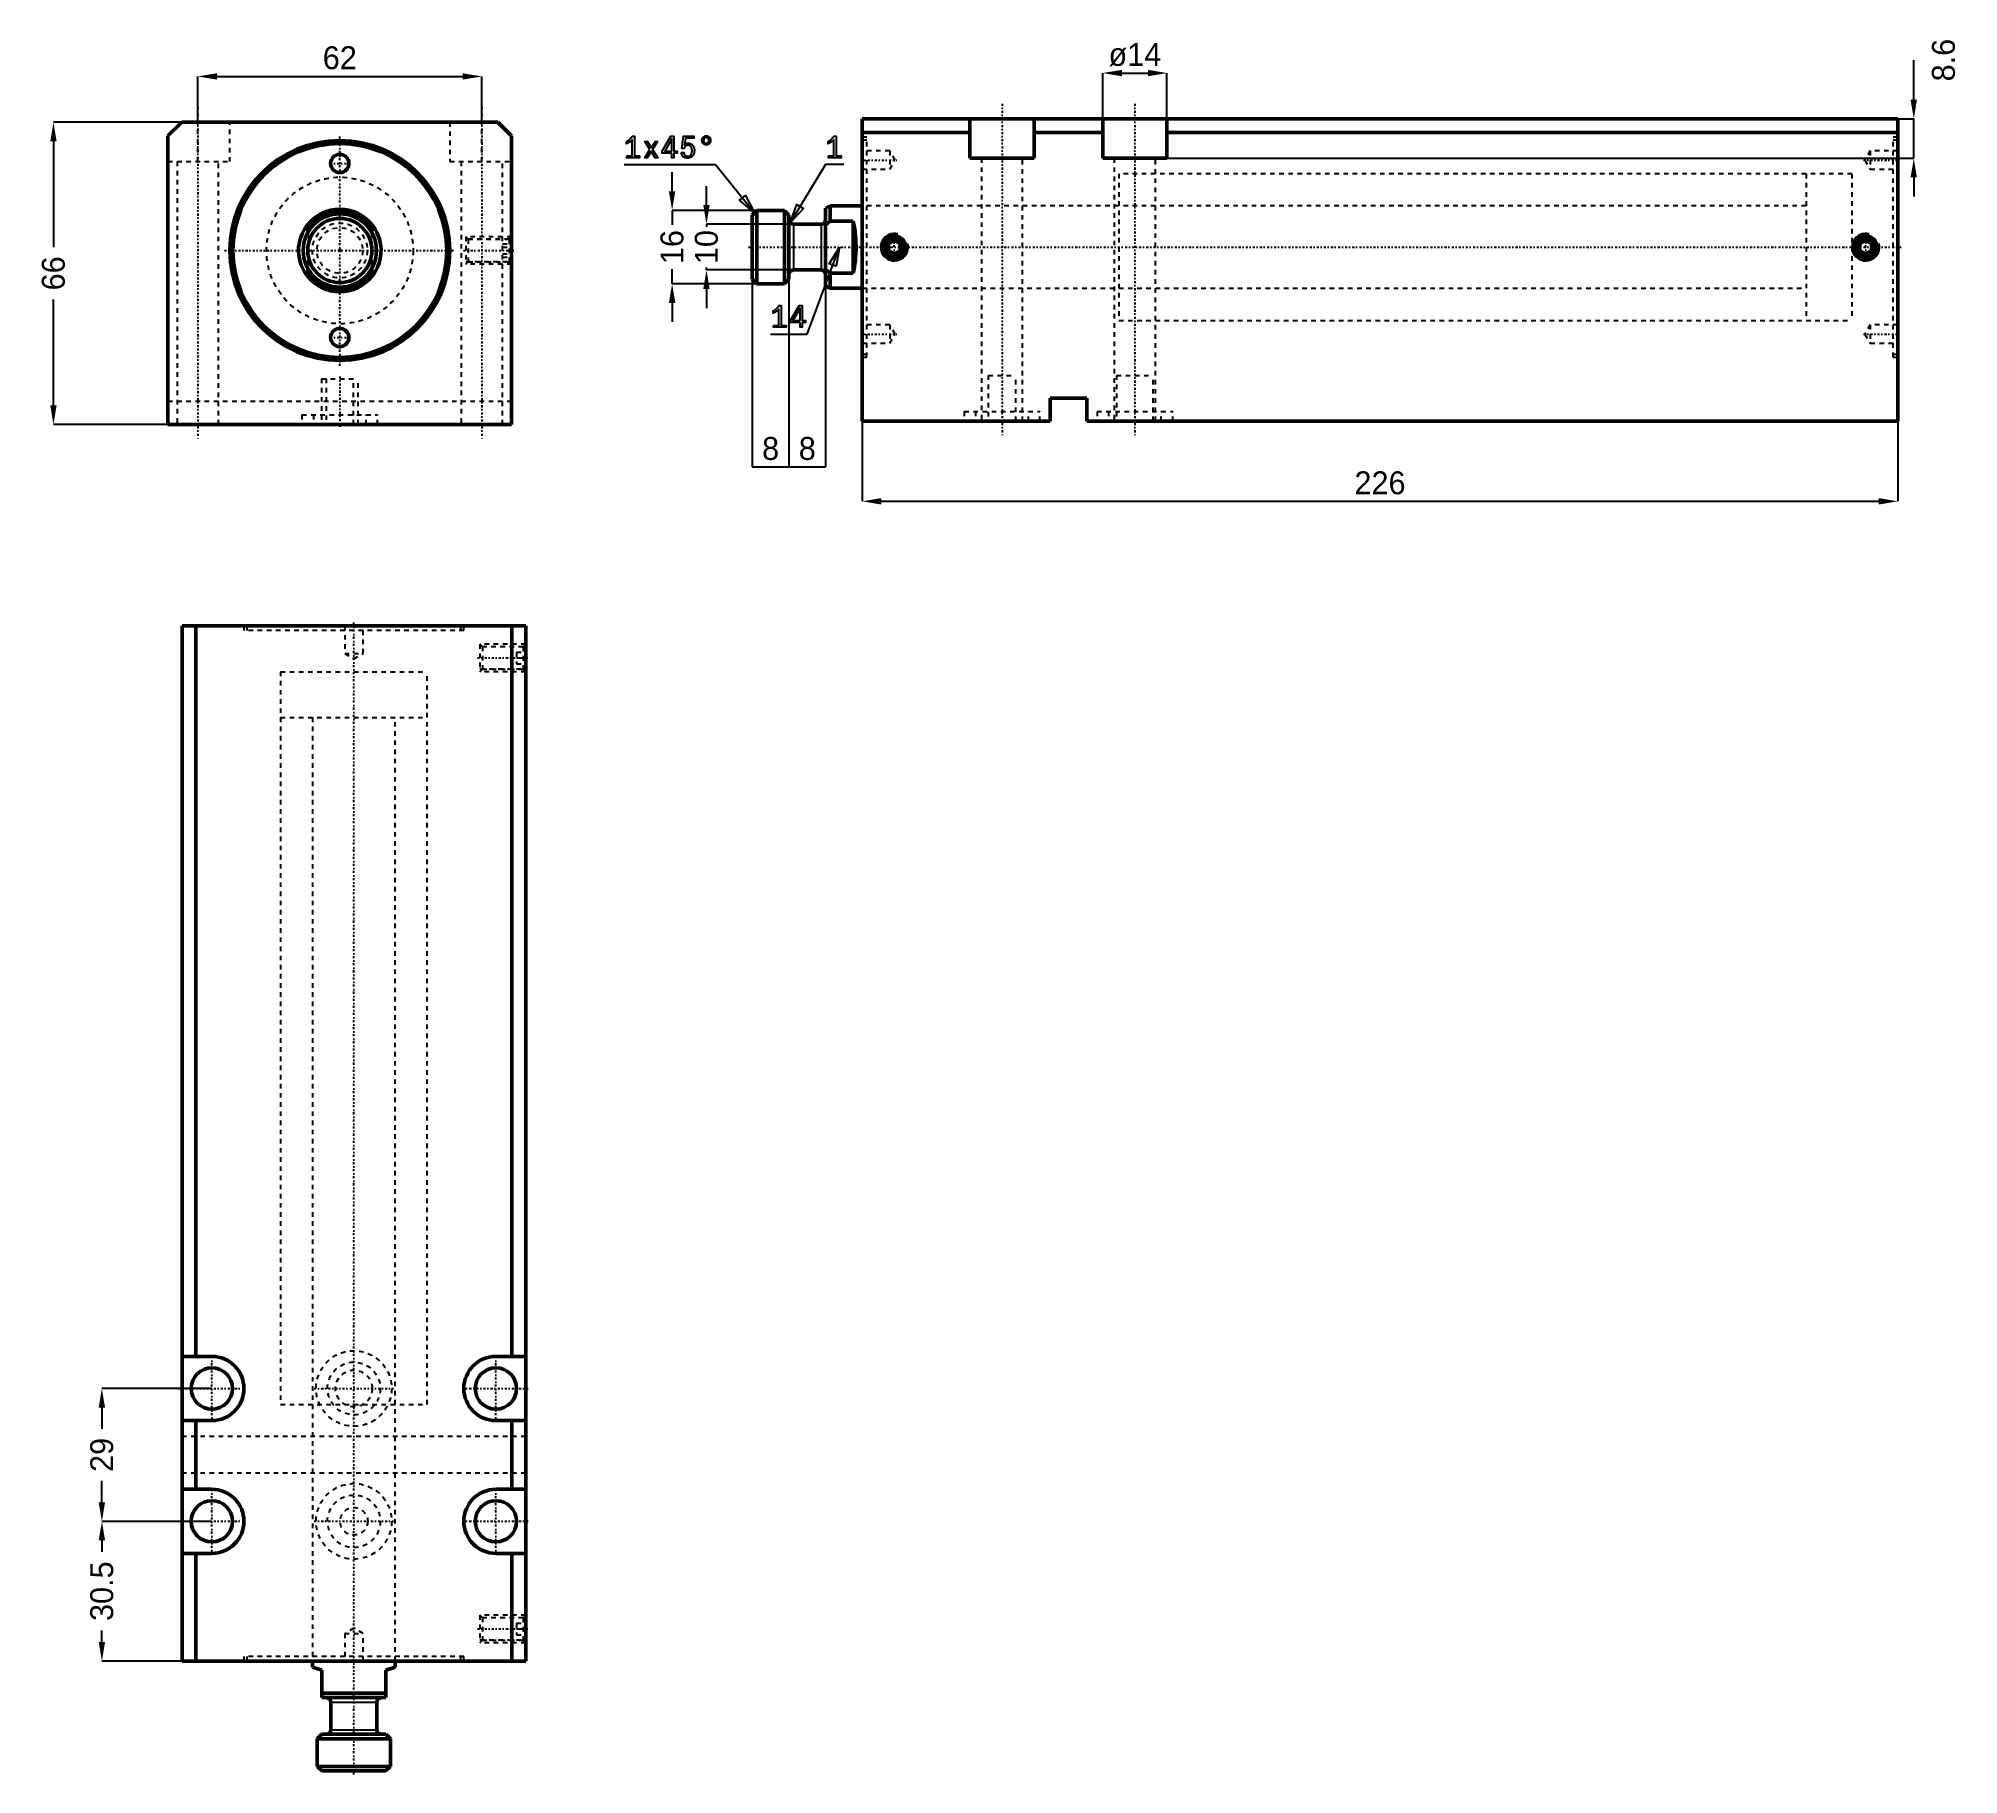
# Model space of a CAD drawing. Header units: millimetres. Extents: x -66 to 353, y -333 to 46.
import ezdxf

# ---------------------------------------------------------------- set-up
doc = ezdxf.new("R2010")
doc.units = ezdxf.units.MM
doc.linetypes.add('Center', pattern=[1.5, 0.45, -0.5, 0.05, -0.5])
doc.linetypes.add('Dashed', pattern=[2, 1, -1])
for name, color, linetype, lineweight in [('2d ConnectionPoints', 7, 'Continuous', 50), ('AM_0', 7, 'Continuous', 50), ('AM_4', 3, 'Continuous', 25), ('AM_5', 3, 'Continuous', 25), ('AM_7', 7, 'Center', 25), ('AM_9', 6, 'Dashed', 25)]:
    doc.layers.add(name, color=color, linetype=linetype, lineweight=lineweight)
doc.dimstyles.new('ISO-25', dxfattribs={"dimtxt": 2.5, "dimasz": 2.5, "dimexe": 1.25, "dimexo": 0.625, "dimtad": 1, "dimtxsty": 'Standard', "dimcen": 2.5, "dimadec": 0, "dimazin": 0, "dimtfac": 1, "dimtmove": 0, "dimatfit": 3, "dimfxl": 0, "dimarcsym": 0})

# ---------------------------------------------------------------- blocks, each defined once
blk = doc.blocks.new('1_JECX_MF_TLA_32_150_0_rod__0_in_JECX_MF_160_TLA_32_150_0__0')
at = {"layer": 'AM_0'}
for p, q in [((-7, 3.87), (-7, 5.66)), ((7, 5.66), (7, 3.87)), ((-7, -5.66), (-7, -3.87)), ((7, -3.87), (7, -5.66))]:
    blk.add_line(p, q, dxfattribs=at)
for points in [[(-7, 5.66), (-7.47, 5.03), (-7.88, 4.36), (-8.23, 3.65), (-8.51, 2.92), (-8.73, 2.17), (-8.89, 1.4), (-8.98, 0.62), (-9, -0.17), (-8.95, -0.95), (-8.83, -1.73), (-8.65, -2.49), (-8.4, -3.23), (-8.09, -3.95), (-7.71, -4.64), (-7.28, -5.3), (-7, -5.66)], [(7, -5.66), (7.47, -5.03), (7.88, -4.36), (8.23, -3.65), (8.51, -2.92), (8.73, -2.17), (8.89, -1.4), (8.98, -0.62), (9, 0.17), (8.95, 0.95), (8.83, 1.73), (8.65, 2.49), (8.4, 3.23), (8.09, 3.95), (7.71, 4.64), (7.28, 5.3), (7, 5.66)]]:
    blk.add_lwpolyline(points, dxfattribs=at)
for radius in [8, 7]:
    blk.add_circle((0, 0), radius, dxfattribs=at)
for radius, start, end in [(9, 38.9424, 141.0576), (8.5, 34.5603, 145.4397), (8.5, 214.5603, 325.4397), (9, 218.9424, 321.0576)]:
    blk.add_arc((0, 0), radius, start, end, dxfattribs=at)
at = {"layer": 'AM_9'}
for p, q in [((-7, 3.87), (-7, -3.87)), ((7, 3.87), (7, -3.87))]:
    blk.add_line(p, q, dxfattribs=at)
for radius in [6, 5]:
    blk.add_circle((0, 0), radius, dxfattribs=at)
blk = doc.blocks.new('2_JECX_MF_EXLA_32_150_0_body__0_in_JECX_MF_160_TLA_32_150_0__0')
at = {"layer": 'AM_0'}
for p, q in [((-34.5, 28), (-37.5, 25)), ((34.5, 28), (-34.5, 28)), ((37.5, 25), (34.5, 28)), ((-37.5, 25), (-37.5, -38)), ((37.5, -38), (37.5, 25)), ((-37.5, -38), (37.5, -38))]:
    blk.add_line(p, q, dxfattribs=at)
for centre, radius in [((0, 0), 24), ((0, 0), 23.34), ((0, 19), 2), ((0, -19), 2)]:
    blk.add_circle(centre, radius, dxfattribs=at)
at = {"layer": 'AM_5', "linetype": 'Dashed'}
for p, q in [((37.5, 3), (27.5, 3)), ((37.5, -3), (27.5, -3))]:
    blk.add_line(p, q, dxfattribs=at)
at = {"layer": 'AM_7'}
for p, q in [((-31, 31.3), (-31, -41.3)), ((31, 31.3), (31, -41.3)), ((0, -25.2), (0, 25.2)), ((-2.1, 19), (2.1, 19)), ((-25.2, 0), (25.2, 0)), ((27, 0), (38, 0)), ((-2.1, -19), (2.1, -19)), ((0, -27.5), (0, -38.5))]:
    blk.add_line(p, q, dxfattribs=at)
at = {"layer": 'AM_9'}
for p, q in [((-31, 19.4), (-31, 28)), ((-24, 19.4), (-24, 28)), ((24, 28), (24, 19.4)), ((31, 19.4), (31, 28)), ((-37.5, 19.4), (-24, 19.4)), ((-35.5, 19.4), (-35.5, -38)), ((-26.5, -38), (-26.5, 19.4)), ((24, 19.4), (37.5, 19.4)), ((26.5, 19.4), (26.5, -38)), ((35.5, -38), (35.5, 19.4)), ((28.04, 2.46), (27.5, 3)), ((27.5, 3), (27.5, -3)), ((37, 2.4), (27.5, 2.4)), ((36.96, 2.46), (28.04, 2.46)), ((28.04, 2.46), (28.04, -2.46)), ((35.5, 1.44), (37.5, 1.44)), ((35.5, 0.72), (37.5, 0.72)), ((37.5, 3), (36.96, 2.46)), ((36.96, 2.46), (36.96, -2.46)), ((37.5, 1.9), (37, 2.4)), ((37, 2.4), (37, -2.4)), ((27.5, -2.4), (37, -2.4)), ((27.5, -3), (28.04, -2.46)), ((28.04, -2.46), (36.96, -2.46)), ((35.5, -0.72), (37.5, -0.72)), ((35.5, -1.44), (37.5, -1.44)), ((36.96, -2.46), (37.5, -3)), ((37, -2.4), (37.5, -1.9)), ((-4, -28), (4, -28)), ((-4, -28), (-4, -38)), ((-3, -28), (-3, -38)), ((3, -38), (3, -28)), ((4, -38), (4, -28)), ((37.5, -33), (-37.5, -33)), ((-8.25, -35.9), (8.25, -35.9)), ((-8.25, -35.9), (-8.25, -38)), ((-5.75, -35.9), (-5.75, -38)), ((5.75, -38), (5.75, -35.9)), ((8.25, -38), (8.25, -35.9))]:
    blk.add_line(p, q, dxfattribs=at)
blk.add_circle((0, 0), 16, dxfattribs=at)
blk = doc.blocks.new('*D3')
at = {"layer": 'AM_5', "color": 0, "lineweight": -2}
for p, q in [((-31, 28), (-31, 38)), ((-26.83, 38), (26.83, 38)), ((31, 28), (31, 38))]:
    blk.add_line(p, q, dxfattribs=at)
at = {"layer": 'AM_5', "color": 0}
for points in [[(-26.83, 38.69), (-26.83, 37.31), (-31, 38)], [(26.83, 37.31), (26.83, 38.69), (31, 38)]]:
    blk.add_solid(points, dxfattribs=at)
at = {"layer": 'Defpoints', "color": 0}
for p in [(31, 38), (-31, 28), (31, 28)]:
    blk.add_point(p, dxfattribs=at)
at = {"layer": 'AM_5', "color": 0, "insert": (0, 42.05), "char_height": 5, "attachment_point": 5}
blk.add_mtext('62', dxfattribs=at)
blk = doc.blocks.new('*D4')
at = {"layer": 'AM_5', "color": 0, "lineweight": -2}
for p, q in [((-34.5, 28), (-62.5, 28)), ((-62.5, 23.83), (-62.5, 0.72)), ((-62.5, -33.83), (-62.5, -10.72)), ((-37.5, -38), (-62.5, -38))]:
    blk.add_line(p, q, dxfattribs=at)
at = {"layer": 'AM_5', "color": 0}
for points in [[(-61.81, 23.83), (-63.19, 23.83), (-62.5, 28)], [(-63.19, -33.83), (-61.81, -33.83), (-62.5, -38)]]:
    blk.add_solid(points, dxfattribs=at)
at = {"layer": 'Defpoints', "color": 0}
for p in [(-34.5, 28), (-62.5, -38), (-37.5, -38)]:
    blk.add_point(p, dxfattribs=at)
at = {"layer": 'AM_5', "color": 0, "insert": (-62.5, -5), "char_height": 5, "attachment_point": 5, "rotation": 90}
blk.add_mtext('66', dxfattribs=at)
blk = doc.blocks.new('1_JECX_MF_TLA_32_150_0_rod__0_in_JECX_MF_160_TLA_32_150_0__4')
at = {"layer": 'AM_0'}
for p, q in [((-9, 0), (-9, -1.35)), ((9, -1.35), (9, 0)), ((-7, -2), (-9, -1.35)), ((-7, -8), (-7, -2)), ((9, -1.35), (7, -2)), ((7, -2), (7, -8)), ((-7, -7), (7, -7)), ((-7, -8), (7, -8)), ((-5, -9), (-5, -15)), ((5, -15), (5, -9)), ((-7, -16), (-8, -17)), ((-7, -16), (7, -16)), ((8, -17), (7, -16)), ((-8, -17), (8, -17)), ((-8, -17), (-8, -23)), ((8, -23), (8, -17)), ((-8, -23), (8, -23)), ((-8, -23), (-7, -24)), ((-7, -24), (7, -24)), ((7, -24), (8, -23))]:
    blk.add_line(p, q, dxfattribs=at)
for centre, start, end in [((-6, -9), 360, 90), ((6, -9), 90, 180), ((-6, -15), 270, 0), ((6, -15), 180, 270)]:
    blk.add_arc(centre, 1, start, end, dxfattribs=at)
at = {"layer": 'AM_4'}
for p, q in [((-5, -9), (5, -9)), ((-5, -15), (5, -15))]:
    blk.add_line(p, q, dxfattribs=at)
at = {"layer": 'AM_7'}
blk.add_line((0, -24.8), (0, 227.2), dxfattribs=at)
at = {"layer": 'AM_9'}
for p, q in [((-16, 216), (16, 216)), ((-16, 216), (-16, 206)), ((16, 206), (16, 216)), ((-16, 206), (16, 206)), ((-9, 206), (-9, 0)), ((9, 0), (9, 206))]:
    blk.add_line(p, q, dxfattribs=at)
blk = doc.blocks.new('2_JECX_MF_EXLA_32_150_0_body__0_in_JECX_MF_160_TLA_32_150_0__4')
at = {"layer": 'AM_0'}
for p, q in [((37.5, 226), (-37.5, 226)), ((-37.5, 226), (-37.5, 0)), ((-34.5, 226), (-34.5, 66.5)), ((34.5, 226), (34.5, 66.5)), ((37.5, 226), (37.5, 0)), ((-31, 66.5), (-37.5, 66.5)), ((37.5, 66.5), (31, 66.5)), ((-37.5, 52.5), (-31, 52.5)), ((-34.5, 52.5), (-34.5, 37.5)), ((31, 52.5), (37.5, 52.5)), ((34.5, 52.5), (34.5, 37.5)), ((-31, 37.5), (-37.5, 37.5)), ((37.5, 37.5), (31, 37.5)), ((-37.5, 23.5), (-31, 23.5)), ((-34.5, 23.5), (-34.5, 0)), ((31, 23.5), (37.5, 23.5)), ((34.5, 23.5), (34.5, 0)), ((37.5, 0), (-37.5, 0))]:
    blk.add_line(p, q, dxfattribs=at)
for centre in [(-31, 59.5), (31, 59.5), (-31, 30.5), (31, 30.5)]:
    blk.add_circle(centre, 4.5, dxfattribs=at)
for centre, start, end in [((-31, 59.5), 270, 90), ((31, 59.5), 90, 270), ((-31, 30.5), 270, 90), ((31, 30.5), 90, 270)]:
    blk.add_arc(centre, 7, start, end, dxfattribs=at)
at = {"layer": 'AM_5', "linetype": 'Dashed'}
for p, q in [((37.5, 222), (27.5, 222)), ((37.5, 216), (27.5, 216)), ((37.5, 10), (27.5, 10)), ((37.5, 4), (27.5, 4))]:
    blk.add_line(p, q, dxfattribs=at)
at = {"layer": 'AM_7'}
for p, q in [((27, 219), (38, 219)), ((-31, 52.15), (-31, 66.85)), ((31, 52.15), (31, 66.85)), ((-38.35, 59.5), (-23.65, 59.5)), ((-8.6625, 59.5), (8.6625, 59.5)), ((23.65, 59.5), (38.35, 59.5)), ((-31, 23.15), (-31, 37.85)), ((31, 23.15), (31, 37.85)), ((-38.35, 30.5), (-23.65, 30.5)), ((-8.6625, 30.5), (8.6625, 30.5)), ((23.65, 30.5), (38.35, 30.5)), ((27, 7), (38, 7))]:
    blk.add_line(p, q, dxfattribs=at)
at = {"layer": 'AM_9'}
for p, q in [((-24, 226), (-24, 225)), ((24, 225), (-24, 225)), ((-23.34, 226), (-23.34, 225)), ((-2, 226), (-2, 220)), ((2, 220), (2, 226)), ((23.34, 225), (23.34, 226)), ((24, 225), (24, 226)), ((-2, 220), (0, 218.8453)), ((-2, 220), (2, 220)), ((0, 218.8453), (2, 220)), ((27.5, 222), (27.5, 216)), ((28.0415, 221.4585), (27.5, 222)), ((37, 221.4), (27.5, 221.4)), ((36.9585, 221.4585), (28.0415, 221.4585)), ((28.0415, 221.4585), (28.0415, 216.5415)), ((35.5, 220.25), (37.5, 220.25)), ((35.5, 220.25), (35.5, 217.75)), ((35.5, 219), (37.5, 219)), ((37.5, 222), (36.9585, 221.4585)), ((36.9585, 221.4585), (36.9585, 216.5415)), ((37.5, 220.9), (37, 221.4)), ((37, 221.4), (37, 216.6)), ((-16, 216), (16, 216)), ((-16, 216), (-16, 56)), ((16, 56), (16, 216)), ((27.5, 216.6), (37, 216.6)), ((27.5, 216), (28.0415, 216.5415)), ((28.0415, 216.5415), (36.9585, 216.5415)), ((35.5, 217.75), (37.5, 217.75)), ((36.9585, 216.5415), (37.5, 216)), ((37, 216.6), (37.5, 217.1)), ((-16, 56), (16, 56)), ((-9, 56), (-9, 0)), ((9, 0), (9, 56)), ((37.5, 49), (-37.5, 49)), ((37.5, 41), (-37.5, 41)), ((27.5, 10), (27.5, 4)), ((28.0415, 9.4585), (27.5, 10)), ((37, 9.4), (27.5, 9.4)), ((36.9585, 9.4585), (28.0415, 9.4585)), ((28.0415, 9.4585), (28.0415, 4.5415)), ((37.5, 10), (36.9585, 9.4585)), ((36.9585, 9.4585), (36.9585, 4.5415)), ((37.5, 8.9), (37, 9.4)), ((37, 9.4), (37, 4.6)), ((0, 7.1547), (-2, 6)), ((-2, 6), (-2, 0)), ((-2, 6), (2, 6)), ((2, 6), (0, 7.1547)), ((2, 0), (2, 6)), ((27.5, 4.6), (37, 4.6)), ((27.5, 4), (28.0415, 4.5415)), ((28.0415, 4.5415), (36.9585, 4.5415)), ((35.5, 8.25), (37.5, 8.25)), ((35.5, 8.25), (35.5, 5.75)), ((35.5, 7), (37.5, 7)), ((35.5, 5.75), (37.5, 5.75)), ((36.9585, 4.5415), (37.5, 4)), ((37, 4.6), (37.5, 5.1)), ((24, 1), (-24, 1)), ((-24, 1), (-24, 0)), ((-23.34, 1), (-23.34, 0)), ((23.34, 0), (23.34, 1)), ((24, 0), (24, 1))]:
    blk.add_line(p, q, dxfattribs=at)
for centre, radius in [((0, 59.5), 8.25), ((0, 59.5), 5.75), ((0, 59.5), 4), ((0, 30.5), 8.25), ((0, 30.5), 5.75), ((0, 30.5), 3)]:
    blk.add_circle(centre, radius, dxfattribs=at)
blk = doc.blocks.new('*D10')
at = {"layer": 'AM_5', "color": 0, "lineweight": -2}
for p, q in [((-27.93, -248.47), (-51.93, -248.47)), ((-51.93, -252.63), (-51.93, -257.3)), ((-51.93, -273.3), (-51.93, -268.63)), ((-27.93, -277.47), (-51.93, -277.47))]:
    blk.add_line(p, q, dxfattribs=at)
at = {"layer": 'AM_5', "color": 0}
for points in [[(-52.62, -252.63), (-51.23, -252.63), (-51.93, -248.47)], [(-52.62, -273.3), (-51.23, -273.3), (-51.93, -277.47)]]:
    blk.add_solid(points, dxfattribs=at)
at = {"layer": 'Defpoints', "color": 0}
for p in [(-51.93, -248.47), (-27.93, -248.47), (-27.93, -277.47)]:
    blk.add_point(p, dxfattribs=at)
at = {"layer": 'AM_5', "color": 0, "insert": (-51.93, -262.97), "char_height": 5, "attachment_point": 5, "rotation": 90}
blk.add_mtext('29', dxfattribs=at)
blk = doc.blocks.new('*D11')
at = {"layer": 'AM_5', "color": 0, "lineweight": -2}
for p, q in [((-27.93, -277.47), (-51.93, -277.47)), ((-51.93, -281.63), (-51.93, -284.13)), ((-51.93, -303.8), (-51.93, -301.3)), ((-34.43, -307.97), (-51.93, -307.97))]:
    blk.add_line(p, q, dxfattribs=at)
at = {"layer": 'AM_5', "color": 0}
for points in [[(-52.62, -281.63), (-51.23, -281.63), (-51.93, -277.47)], [(-52.62, -303.8), (-51.23, -303.8), (-51.93, -307.97)]]:
    blk.add_solid(points, dxfattribs=at)
at = {"layer": 'Defpoints', "color": 0}
for p in [(-27.93, -277.47), (-51.93, -307.97), (-34.43, -307.97)]:
    blk.add_point(p, dxfattribs=at)
at = {"layer": 'AM_5', "color": 0, "insert": (-51.93, -292.72), "char_height": 5, "attachment_point": 5, "rotation": 90}
blk.add_mtext('30.5', dxfattribs=at)
blk = doc.blocks.new('1_JECX_MF_TLA_32_150_0_rod__0_in_JECX_MF_160_TLA_32_150_0__2')
at = {"layer": 'AM_0'}
for p, q in [((-7, 9), (-8, 8.5)), ((-8, 8.5), (-8, -8.5)), ((0, 9), (-7, 9)), ((-7, 9), (-7, 5.66)), ((-23, 8), (-24, 7)), ((-24, 7), (-24, -7)), ((-23, 8), (-23, -8)), ((-17, 8), (-23, 8)), ((-16, 7), (-17, 8)), ((-17, 8), (-17, -8)), ((-16, 7), (-16, -7)), ((-9, 5), (-15, 5)), ((-7, 5.66), (-8, 4.82)), ((-2, 5.66), (-7, 5.66)), ((-2, 5.66), (-2, -5.66)), ((-24, -7), (-23, -8)), ((-23, -8), (-17, -8)), ((-17, -8), (-16, -7)), ((-15, -5), (-9, -5)), ((-7, -5.66), (-2, -5.66)), ((-7, -5.66), (-7, -9)), ((-8, -8.5), (-7, -9)), ((-7, -9), (0, -9))]:
    blk.add_line(p, q, dxfattribs=at)
for points in [[(-2, -5.66), (-1.85, -5.03), (-1.72, -4.36), (-1.6, -3.65), (-1.51, -2.92), (-1.44, -2.17), (-1.39, -1.4), (-1.36, -0.62), (-1.35, 0.17), (-1.37, 0.95), (-1.4, 1.73), (-1.46, 2.49), (-1.55, 3.23), (-1.65, 3.95), (-1.77, 4.64), (-1.91, 5.3), (-2, 5.66)], [(-8, -4.82), (-7.99, -4.83), (-7, -5.66)]]:
    blk.add_lwpolyline(points, dxfattribs=at)
for centre, start, end in [((-15, 6), 180, 270), ((-9, 6), 270, 0), ((-15, -6), 90, 180), ((-9, -6), 360, 90)]:
    blk.add_arc(centre, 1, start, end, dxfattribs=at)
at = {"layer": 'AM_4'}
for p, q in [((-15, 5), (-15, -5)), ((-9, 5), (-9, -5))]:
    blk.add_line(p, q, dxfattribs=at)
at = {"layer": 'AM_7'}
blk.add_line((-24.8, 0), (227.2, 0), dxfattribs=at)
at = {"layer": 'AM_9'}
for p, q in [((216, 16), (206, 16)), ((206, 16), (206, -16)), ((216, 16), (216, -16)), ((206, 9), (0, 9)), ((0, -9), (206, -9)), ((206, -16), (216, -16))]:
    blk.add_line(p, q, dxfattribs=at)
blk = doc.blocks.new('2_JECX_MF_EXLA_32_150_0_body__0_in_JECX_MF_160_TLA_32_150_0__2')
at = {"layer": 'AM_0'}
for p, q in [((226, 28), (0, 28)), ((0, -38), (0, 28)), ((23.5, 28), (23.5, 19.4)), ((37.5, 19.4), (37.5, 28)), ((52.5, 28), (52.5, 19.4)), ((66.5, 19.4), (66.5, 28)), ((226, -38), (226, 28)), ((23.5, 25), (0, 25)), ((52.5, 25), (37.5, 25)), ((226, 25), (66.5, 25)), ((23.5, 19.4), (37.5, 19.4)), ((52.5, 19.4), (66.5, 19.4)), ((7, 1.44), (5.75, 0.72)), ((5.75, 0.72), (5.75, -0.72)), ((8.25, 0.72), (7, 1.44)), ((8.25, -0.72), (8.25, 0.72)), ((219, 1.44), (217.75, 0.72)), ((217.75, 0.72), (217.75, -0.72)), ((220.25, 0.72), (219, 1.44)), ((220.25, -0.72), (220.25, 0.72)), ((5.75, -0.72), (7, -1.44)), ((7, -1.44), (8.25, -0.72)), ((217.75, -0.72), (219, -1.44)), ((219, -1.44), (220.25, -0.72)), ((41, -33), (41, -38)), ((49, -33), (41, -33)), ((49, -38), (49, -33)), ((41, -38), (0, -38)), ((226, -38), (49, -38))]:
    blk.add_line(p, q, dxfattribs=at)
for centre, radius in [((7, 0), 2.46), ((7, 0), 2.4), ((7, 0), 1.9), ((219, 0), 2.46), ((219, 0), 2.4), ((219, 0), 1.9)]:
    blk.add_circle(centre, radius, dxfattribs=at)
at = {"layer": 'AM_5'}
for centre in [(7, 0), (219, 0)]:
    blk.add_arc(centre, 3, 75, 15, dxfattribs=at)
at = {"layer": 'AM_7'}
for p, q in [((30.5, 31.3), (30.5, -41.3)), ((59.5, 31.3), (59.5, -41.3)), ((-0.36, 19), (7.51, 19)), ((218.49, 19), (226.36, 19)), ((7, -3.15), (7, 3.15)), ((219, -3.15), (219, 3.15)), ((-0.36, -19), (7.51, -19)), ((218.49, -19), (226.36, -19))]:
    blk.add_line(p, q, dxfattribs=at)
at = {"layer": 'AM_9'}
for p, q in [((1, 24), (0, 24)), ((1, 23.34), (0, 23.34)), ((6, 21), (0, 21)), ((1, -24), (1, 24)), ((7.15, 19), (6, 21)), ((6, 21), (6, 17)), ((220, 21), (218.85, 19)), ((226, 21), (220, 21)), ((220, 21), (220, 17)), ((225, -24), (225, 24)), ((226, 24), (225, 24)), ((226, 23.34), (225, 23.34)), ((0, 17), (6, 17)), ((6, 17), (7.15, 19)), ((26, 19.4), (26, -38)), ((35, -38), (35, 19.4)), ((55, 19.4), (55, -38)), ((64, -38), (64, 19.4)), ((218.85, 19), (220, 17)), ((220, 17), (226, 17)), ((216, 16), (56, 16)), ((56, 16), (56, -16)), ((216, 16), (216, -16)), ((56, 9), (0, 9)), ((0, -9), (56, -9)), ((56, -16), (216, -16)), ((6, -17), (0, -17)), ((7.15, -19), (6, -17)), ((6, -17), (6, -21)), ((6, -21), (7.15, -19)), ((220, -17), (218.85, -19)), ((218.85, -19), (220, -21)), ((226, -17), (220, -17)), ((220, -17), (220, -21)), ((0, -21), (6, -21)), ((0, -23.34), (1, -23.34)), ((0, -24), (1, -24)), ((220, -21), (226, -21)), ((225, -23.34), (226, -23.34)), ((225, -24), (226, -24)), ((27.5, -28), (33.5, -28)), ((27.5, -28), (27.5, -38)), ((33.5, -38), (33.5, -28)), ((55.5, -28), (63.5, -28)), ((55.5, -28), (55.5, -38)), ((63.5, -38), (63.5, -28)), ((22.25, -35.9), (38.75, -35.9)), ((22.25, -35.9), (22.25, -38)), ((24.75, -35.9), (24.75, -38)), ((36.25, -38), (36.25, -35.9)), ((38.75, -38), (38.75, -35.9)), ((51.25, -35.9), (67.75, -35.9)), ((51.25, -35.9), (51.25, -38)), ((53.75, -35.9), (53.75, -38)), ((65.25, -38), (65.25, -35.9)), ((67.75, -38), (67.75, -35.9))]:
    blk.add_line(p, q, dxfattribs=at)
blk = doc.blocks.new('*D22')
at = {"layer": 'AM_5', "color": 0, "lineweight": -2}
for p, q in [((166.53, 28.74), (166.53, 38.74)), ((170.7, 38.74), (176.36, 38.74)), ((180.53, 28.74), (180.53, 38.74))]:
    blk.add_line(p, q, dxfattribs=at)
at = {"layer": 'AM_5', "color": 0}
for points in [[(170.7, 39.43), (170.7, 38.04), (166.53, 38.74)], [(176.36, 39.43), (176.36, 38.04), (180.53, 38.74)]]:
    blk.add_solid(points, dxfattribs=at)
at = {"layer": 'Defpoints', "color": 0}
for p in [(180.53, 38.74), (166.53, 28.74), (180.53, 28.74)]:
    blk.add_point(p, dxfattribs=at)
at = {"layer": 'AM_5', "color": 0, "insert": (173.53, 42.74), "char_height": 5, "attachment_point": 5}
blk.add_mtext('ø14', dxfattribs=at)
blk = doc.blocks.new('*D23')
at = {"layer": 'AM_5', "color": 0, "lineweight": -2}
for p, q in [((343.53, 32.91), (343.53, 41.57)), ((180.53, 28.74), (343.53, 28.74)), ((343.53, 20.14), (343.53, 28.74)), ((180.53, 20.14), (343.53, 20.14)), ((343.53, 15.97), (343.53, 11.81))]:
    blk.add_line(p, q, dxfattribs=at)
at = {"layer": 'AM_5', "color": 0}
for points in [[(342.83, 32.91), (344.22, 32.91), (343.53, 28.74)], [(342.83, 15.97), (344.22, 15.97), (343.53, 20.14)]]:
    blk.add_solid(points, dxfattribs=at)
at = {"layer": 'Defpoints', "color": 0}
for p in [(180.53, 28.74), (343.53, 28.74), (180.53, 20.14)]:
    blk.add_point(p, dxfattribs=at)
at = {"layer": 'AM_5', "color": 0, "insert": (350.03, 41.57), "char_height": 5, "attachment_point": 5, "rotation": 90}
blk.add_mtext('8.6', dxfattribs=at)
blk = doc.blocks.new('*D24')
at = {"layer": 'AM_5', "color": 0, "lineweight": -2}
for p, q in [((114.03, -37.26), (114.03, -54.76)), ((340.03, -37.26), (340.03, -54.76)), ((118.2, -54.76), (335.86, -54.76))]:
    blk.add_line(p, q, dxfattribs=at)
at = {"layer": 'AM_5', "color": 0}
for points in [[(118.2, -54.07), (118.2, -55.46), (114.03, -54.76)], [(335.86, -54.07), (335.86, -55.46), (340.03, -54.76)]]:
    blk.add_solid(points, dxfattribs=at)
at = {"layer": 'Defpoints', "color": 0}
for p in [(114.03, -37.26), (340.03, -37.26), (340.03, -54.76)]:
    blk.add_point(p, dxfattribs=at)
at = {"layer": 'AM_5', "color": 0, "insert": (227.03, -50.76), "char_height": 5, "attachment_point": 5}
blk.add_mtext('226', dxfattribs=at)
blk = doc.blocks.new('*D25')
at = {"layer": 'AM_5', "color": 0, "lineweight": -2}
for p, q in [((98.03, -6.26), (98.03, -47.26)), ((106.03, -5.26), (106.03, -47.26)), ((98.03, -47.26), (106.03, -47.26))]:
    blk.add_line(p, q, dxfattribs=at)
at = {"layer": 'Defpoints', "color": 0}
for p in [(98.03, -6.26), (106.03, -5.26), (106.03, -47.26)]:
    blk.add_point(p, dxfattribs=at)
at = {"layer": 'AM_5', "color": 0, "insert": (102.03, -43.26), "char_height": 5, "attachment_point": 5}
blk.add_mtext('8', dxfattribs=at)
blk = doc.blocks.new('*D26')
at = {"layer": 'AM_5', "color": 0, "lineweight": -2}
for p, q in [((90.03, -6.26), (90.03, -47.26)), ((98.03, -6.26), (98.03, -47.26)), ((90.03, -47.26), (98.03, -47.26))]:
    blk.add_line(p, q, dxfattribs=at)
at = {"layer": 'Defpoints', "color": 0}
for p in [(90.03, -6.26), (98.03, -6.26), (98.03, -47.26)]:
    blk.add_point(p, dxfattribs=at)
at = {"layer": 'AM_5', "color": 0, "insert": (94.03, -43.26), "char_height": 5, "attachment_point": 5}
blk.add_mtext('8', dxfattribs=at)
blk = doc.blocks.new('*D27')
at = {"layer": 'AM_5', "color": 0, "lineweight": -2}
for p, q in [((72.53, 12.91), (72.53, 17.07)), ((91.03, 8.74), (72.53, 8.74)), ((72.53, 8.74), (72.53, 5.57)), ((72.53, -7.26), (72.53, -4.09)), ((91.03, -7.26), (72.53, -7.26)), ((72.53, -11.43), (72.53, -15.59))]:
    blk.add_line(p, q, dxfattribs=at)
at = {"layer": 'AM_5', "color": 0}
for points in [[(71.83, 12.91), (73.22, 12.91), (72.53, 8.74)], [(71.83, -11.43), (73.22, -11.43), (72.53, -7.26)]]:
    blk.add_solid(points, dxfattribs=at)
at = {"layer": 'Defpoints', "color": 0}
for p in [(72.53, 8.74), (91.03, 8.74), (91.03, -7.26)]:
    blk.add_point(p, dxfattribs=at)
at = {"layer": 'AM_5', "color": 0, "insert": (72.53, 0.74), "char_height": 5, "attachment_point": 5, "rotation": 90}
blk.add_mtext('16', dxfattribs=at)
blk = doc.blocks.new('*D28')
at = {"layer": 'AM_5', "color": 0, "lineweight": -2}
for p, q in [((80.03, 9.91), (80.03, 14.07)), ((99.03, 5.74), (80.03, 5.74)), ((80.03, 5.74), (80.03, 5.16)), ((80.03, -4.26), (80.03, -3.68)), ((99.03, -4.26), (80.03, -4.26)), ((80.03, -8.43), (80.03, -12.59))]:
    blk.add_line(p, q, dxfattribs=at)
at = {"layer": 'AM_5', "color": 0}
for points in [[(79.33, 9.91), (80.72, 9.91), (80.03, 5.74)], [(79.33, -8.43), (80.72, -8.43), (80.03, -4.26)]]:
    blk.add_solid(points, dxfattribs=at)
at = {"layer": 'Defpoints', "color": 0}
for p in [(80.03, 5.74), (99.03, 5.74), (99.03, -4.26)]:
    blk.add_point(p, dxfattribs=at)
at = {"layer": 'AM_5', "color": 0, "insert": (80.03, 0.74), "char_height": 5, "attachment_point": 5, "rotation": 90}
blk.add_mtext('10', dxfattribs=at)

msp = doc.modelspace()

# ---------------------------------------------------------------- linework, layer by layer
at = {"layer": '2d ConnectionPoints'}
for p in [(0, 0), (114.029, 0.739), (3.071, -307.965)]:
    msp.add_point(p, dxfattribs=at)
at = {"layer": 'AM_5'}
for p, q in [((62.029, 18.739), (82.029, 18.739)), ((82.029, 18.739), (90.529, 8.239)), ((106.029, 18.739), (98.321, 6.032)), ((110.029, 18.739), (106.029, 18.739)), ((102.029, -18.261), (109.029, 0.739)), ((94.029, -18.261), (102.029, -18.261))]:
    msp.add_line(p, q, dxfattribs=at)
for points in [[(62.636, 20.655), (63.832, 20.655), (63.832, 24.172), (63.832, 24.172), (63.768, 24.107), (63.659, 24.006), (63.659, 24.006), (63.536, 23.9), (63.446, 23.827), (63.446, 23.827), (63.352, 23.755), (63.21, 23.652), (63.21, 23.652), (63.067, 23.556), (62.971, 23.496), (62.971, 23.496), (62.878, 23.442), (62.748, 23.376), (62.748, 23.376), (62.63, 23.328), (62.558, 23.307), (62.558, 23.801), (62.558, 23.801), (62.647, 23.844), (62.787, 23.924), (62.787, 23.924), (62.935, 24.024), (63.038, 24.102), (63.038, 24.102), (63.141, 24.186), (63.292, 24.315), (63.292, 24.315), (63.437, 24.45), (63.53, 24.542), (63.53, 24.542), (63.619, 24.634), (63.737, 24.762), (63.737, 24.762), (63.839, 24.879), (63.897, 24.952), (64.313, 24.952), (64.313, 20.655), (65.399, 20.655), (65.399, 20.239), (62.636, 20.239), (62.636, 20.655)], [(67.699, 22.024), (66.601, 23.814), (67.169, 23.814), (67.988, 22.459), (68.85, 23.814), (69.366, 23.814), (68.281, 22.066), (69.418, 20.239), (68.843, 20.239), (67.979, 21.643), (67.065, 20.239), (66.539, 20.239), (67.699, 22.024)], [(72.453, 21.279), (70.347, 21.279), (70.347, 21.702), (72.265, 24.952), (72.908, 24.952), (72.908, 21.718), (73.61, 21.718), (73.61, 21.279), (72.908, 21.279), (72.908, 20.239), (72.453, 20.239), (72.453, 21.279)], [(72.46, 21.718), (72.46, 24.406), (70.906, 21.718), (72.46, 21.718)], [(75.91, 20.181), (75.91, 20.181), (75.764, 20.186), (75.554, 20.212), (75.554, 20.212), (75.358, 20.261), (75.234, 20.306), (75.234, 20.306), (75.118, 20.362), (74.963, 20.466), (74.963, 20.466), (74.829, 20.595), (74.752, 20.694), (74.752, 20.694), (74.687, 20.805), (74.616, 20.992), (74.616, 20.992), (74.579, 21.203), (74.571, 21.357), (75.078, 21.357), (75.078, 21.357), (75.088, 21.212), (75.137, 21.021), (75.137, 21.021), (75.229, 20.864), (75.314, 20.779), (75.314, 20.779), (75.414, 20.709), (75.586, 20.633), (75.586, 20.633), (75.783, 20.592), (75.93, 20.584), (75.93, 20.584), (76.055, 20.591), (76.227, 20.627), (76.227, 20.627), (76.379, 20.694), (76.469, 20.756), (76.469, 20.756), (76.551, 20.829), (76.655, 20.955), (76.655, 20.955), (76.74, 21.1), (76.785, 21.208), (76.785, 21.208), (76.821, 21.322), (76.86, 21.5), (76.86, 21.5), (76.881, 21.688), (76.885, 21.819), (76.885, 21.819), (76.881, 21.938), (76.861, 22.112), (76.861, 22.112), (76.823, 22.279), (76.788, 22.386), (76.788, 22.386), (76.745, 22.488), (76.665, 22.625), (76.665, 22.625), (76.567, 22.744), (76.492, 22.813), (76.492, 22.813), (76.409, 22.872), (76.27, 22.935), (76.27, 22.935), (76.115, 22.969), (76.001, 22.976), (76.001, 22.976), (75.881, 22.968), (75.71, 22.926), (75.71, 22.926), (75.553, 22.849), (75.455, 22.778), (75.455, 22.778), (75.367, 22.693), (75.257, 22.543), (75.257, 22.543), (75.176, 22.367), (75.137, 22.235), (74.643, 22.235), (74.981, 24.965), (77.275, 24.965), (77.275, 24.542), (75.442, 24.542), (75.234, 22.979), (75.234, 22.979), (75.303, 23.063), (75.411, 23.173), (75.411, 23.173), (75.523, 23.263), (75.602, 23.312), (75.602, 23.312), (75.684, 23.353), (75.817, 23.396), (75.817, 23.396), (75.962, 23.42), (76.066, 23.424), (76.066, 23.424), (76.226, 23.416), (76.448, 23.371), (76.448, 23.371), (76.651, 23.287), (76.775, 23.21), (76.775, 23.21), (76.889, 23.118), (77.038, 22.957), (77.038, 22.957), (77.162, 22.768), (77.23, 22.627), (77.23, 22.627), (77.286, 22.476), (77.347, 22.237), (77.347, 22.237), (77.38, 21.983), (77.386, 21.806), (77.386, 21.806), (77.378, 21.619), (77.339, 21.355), (77.339, 21.355), (77.267, 21.111), (77.201, 20.959), (77.201, 20.959), (77.12, 20.818), (76.978, 20.631), (76.978, 20.631), (76.808, 20.474), (76.681, 20.386), (76.681, 20.386), (76.543, 20.312), (76.321, 20.232), (76.321, 20.232), (76.08, 20.189), (75.91, 20.181)], [(79.985, 23.034), (79.985, 23.034), (79.883, 23.04), (79.735, 23.068), (79.735, 23.068), (79.594, 23.121), (79.504, 23.169), (79.504, 23.169), (79.419, 23.227), (79.306, 23.328), (79.306, 23.328), (79.209, 23.446), (79.153, 23.535), (79.153, 23.535), (79.106, 23.629), (79.056, 23.775), (79.056, 23.775), (79.028, 23.929), (79.023, 24.035), (79.023, 24.035), (79.028, 24.142), (79.056, 24.295), (79.056, 24.295), (79.106, 24.442), (79.153, 24.536), (79.153, 24.536), (79.209, 24.624), (79.306, 24.743), (79.306, 24.743), (79.419, 24.844), (79.504, 24.902), (79.504, 24.902), (79.594, 24.95), (79.735, 25.003), (79.735, 25.003), (79.883, 25.031), (79.985, 25.036), (79.985, 25.036), (80.087, 25.031), (80.235, 25.003), (80.235, 25.003), (80.375, 24.95), (80.464, 24.902), (80.464, 24.902), (80.549, 24.844), (80.661, 24.743), (80.661, 24.743), (80.757, 24.625), (80.812, 24.538), (80.812, 24.538), (80.858, 24.444), (80.908, 24.297), (80.908, 24.297), (80.935, 24.143), (80.941, 24.035), (80.941, 24.035), (80.935, 23.928), (80.908, 23.773), (80.908, 23.773), (80.858, 23.627), (80.812, 23.533), (80.812, 23.533), (80.757, 23.445), (80.661, 23.328), (80.661, 23.328), (80.549, 23.227), (80.464, 23.169), (80.464, 23.169), (80.375, 23.121), (80.235, 23.068), (80.235, 23.068), (80.087, 23.04), (79.985, 23.034)], [(79.985, 23.431), (79.985, 23.431), (80.047, 23.434), (80.135, 23.451), (80.135, 23.451), (80.22, 23.483), (80.274, 23.512), (80.274, 23.512), (80.325, 23.547), (80.394, 23.608), (80.394, 23.608), (80.452, 23.68), (80.486, 23.733), (80.486, 23.733), (80.514, 23.79), (80.544, 23.879), (80.544, 23.879), (80.56, 23.971), (80.564, 24.035), (80.564, 24.035), (80.56, 24.1), (80.544, 24.192), (80.544, 24.192), (80.514, 24.281), (80.486, 24.338), (80.486, 24.338), (80.452, 24.391), (80.394, 24.463), (80.394, 24.463), (80.325, 24.524), (80.274, 24.559), (80.274, 24.559), (80.22, 24.588), (80.135, 24.62), (80.135, 24.62), (80.047, 24.637), (79.985, 24.64), (79.985, 24.64), (79.924, 24.637), (79.834, 24.62), (79.834, 24.62), (79.749, 24.588), (79.694, 24.559), (79.694, 24.559), (79.642, 24.524), (79.573, 24.463), (79.573, 24.463), (79.514, 24.391), (79.48, 24.338), (79.48, 24.338), (79.451, 24.281), (79.42, 24.192), (79.42, 24.192), (79.403, 24.1), (79.4, 24.035), (79.4, 24.035), (79.403, 23.971), (79.42, 23.879), (79.42, 23.879), (79.451, 23.79), (79.48, 23.733), (79.48, 23.733), (79.514, 23.68), (79.573, 23.608), (79.573, 23.608), (79.642, 23.547), (79.694, 23.512), (79.694, 23.512), (79.749, 23.483), (79.834, 23.451), (79.834, 23.451), (79.924, 23.434), (79.985, 23.431)], [(106.636, 20.655), (107.832, 20.655), (107.832, 24.172), (107.832, 24.172), (107.768, 24.107), (107.659, 24.006), (107.659, 24.006), (107.536, 23.9), (107.446, 23.827), (107.446, 23.827), (107.352, 23.755), (107.21, 23.652), (107.21, 23.652), (107.067, 23.556), (106.971, 23.496), (106.971, 23.496), (106.878, 23.442), (106.748, 23.376), (106.748, 23.376), (106.63, 23.328), (106.558, 23.307), (106.558, 23.801), (106.558, 23.801), (106.647, 23.844), (106.787, 23.924), (106.787, 23.924), (106.935, 24.024), (107.038, 24.102), (107.038, 24.102), (107.141, 24.186), (107.292, 24.315), (107.292, 24.315), (107.437, 24.45), (107.53, 24.542), (107.53, 24.542), (107.619, 24.634), (107.737, 24.762), (107.737, 24.762), (107.839, 24.879), (107.897, 24.952), (108.313, 24.952), (108.313, 20.655), (109.399, 20.655), (109.399, 20.239), (106.636, 20.239), (106.636, 20.655)], [(90.529, 8.239), (87.259, 10.954), (88.555, 12.002), (90.529, 8.239)], [(98.321, 6.032), (99.77, 10.027), (101.195, 9.163), (98.321, 6.032)], [(109.029, 0.739), (108.37, -3.458), (106.806, -2.882), (109.029, 0.739)], [(94.636, -16.345), (95.832, -16.345), (95.832, -12.828), (95.832, -12.828), (95.768, -12.893), (95.659, -12.994), (95.659, -12.994), (95.536, -13.1), (95.446, -13.173), (95.446, -13.173), (95.352, -13.245), (95.21, -13.348), (95.21, -13.348), (95.067, -13.444), (94.971, -13.504), (94.971, -13.504), (94.878, -13.558), (94.748, -13.624), (94.748, -13.624), (94.63, -13.672), (94.558, -13.693), (94.558, -13.199), (94.558, -13.199), (94.647, -13.156), (94.787, -13.076), (94.787, -13.076), (94.935, -12.976), (95.038, -12.898), (95.038, -12.898), (95.141, -12.814), (95.292, -12.685), (95.292, -12.685), (95.437, -12.55), (95.53, -12.458), (95.53, -12.458), (95.619, -12.366), (95.737, -12.238), (95.737, -12.238), (95.839, -12.121), (95.897, -12.048), (96.313, -12.048), (96.313, -16.345), (97.399, -16.345), (97.399, -16.761), (94.636, -16.761), (94.636, -16.345)], [(100.453, -15.721), (98.347, -15.721), (98.347, -15.298), (100.265, -12.048), (100.908, -12.048), (100.908, -15.282), (101.61, -15.282), (101.61, -15.721), (100.908, -15.721), (100.908, -16.761), (100.453, -16.761), (100.453, -15.721)], [(100.46, -15.282), (100.46, -12.594), (98.906, -15.282), (100.46, -15.282)]]:
    msp.add_lwpolyline(points, dxfattribs=at)

# ---------------------------------------------------------------- block references
for name, p in [('2_JECX_MF_EXLA_32_150_0_body__0_in_JECX_MF_160_TLA_32_150_0__0', (0, 0)), ('2_JECX_MF_EXLA_32_150_0_body__0_in_JECX_MF_160_TLA_32_150_0__2', (114.029, 0.739)), ('1_JECX_MF_TLA_32_150_0_rod__0_in_JECX_MF_160_TLA_32_150_0__2', (114.029, 0.739)), ('1_JECX_MF_TLA_32_150_0_rod__0_in_JECX_MF_160_TLA_32_150_0__0', (0, 0)), ('2_JECX_MF_EXLA_32_150_0_body__0_in_JECX_MF_160_TLA_32_150_0__4', (3.071, -307.965)), ('1_JECX_MF_TLA_32_150_0_rod__0_in_JECX_MF_160_TLA_32_150_0__4', (3.071, -307.965))]:
    msp.add_blockref(name, p)

# ---------------------------------------------------------------- dimensions: what is measured, and where the dimension line sits
for base, p1, p2, text, picture, middle in [((343.529, 28.739), (180.529, 20.139), (180.529, 28.739), '8.6', '*D23', (350.029, 41.573)), ((-62.5, -38), (-34.5, 28), (-37.5, -38), '66', '*D4', (-62.5, -5)), ((72.529, 8.739), (91.029, -7.261), (91.029, 8.739), '16', '*D27', (72.529, 0.739)), ((80.029, 5.739), (99.029, -4.261), (99.029, 5.739), '10', '*D28', (80.029, 0.739)), ((-51.929, -248.465), (-27.929, -277.465), (-27.929, -248.465), '29', '*D10', (-51.929, -262.965)), ((-51.929, -307.965), (-27.929, -277.465), (-34.429, -307.965), '30.5', '*D11', (-51.929, -292.715))]:
    dim = msp.add_linear_dim(base=base, p1=p1, p2=p2, angle=90, text=text, dimstyle='ISO-25', override={"dimtxt": 5, "dimasz": 4.166667, "dimexe": 0, "dimexo": 0, "dimgap": 1.5}, dxfattribs=at)
    dim.commit()
    dim.dimension.update_dxf_attribs({"geometry": picture, "text_midpoint": middle, "dimtype": 160, "text_rotation": 90})
for base, p1, p2, text, override, picture, middle in [((31, 38), (-31, 28), (31, 28), '62', {"dimtxt": 5, "dimasz": 4.166667, "dimexe": 0, "dimexo": 0, "dimgap": 1.5}, '*D3', (0, 38)), ((180.529, 38.739), (166.529, 28.739), (180.529, 28.739), 'ø14', {"dimtxt": 5, "dimasz": 4.166667, "dimexe": 0, "dimexo": 0, "dimgap": 1.5}, '*D22', (173.529, 38.739)), ((98.029, -47.261), (90.029, -6.261), (98.029, -6.261), '8', {"dimtxt": 5, "dimasz": 0, "dimexe": 0, "dimexo": 0, "dimgap": 1.5}, '*D26', (94.029, -47.261)), ((106.029, -47.261), (98.029, -6.261), (106.029, -5.261), '8', {"dimtxt": 5, "dimasz": 0, "dimexe": 0, "dimexo": 0, "dimgap": 1.5}, '*D25', (102.029, -47.261)), ((340.029, -54.761), (114.029, -37.261), (340.029, -37.261), '226', {"dimtxt": 5, "dimasz": 4.166667, "dimexe": 0, "dimexo": 0, "dimgap": 1.5}, '*D24', (227.029, -54.761))]:
    dim = msp.add_linear_dim(base=base, p1=p1, p2=p2, text=text, dimstyle='ISO-25', override=override, dxfattribs=at)
    dim.commit()
    dim.dimension.update_dxf_attribs({"geometry": picture, "text_midpoint": middle, "dimtype": 160})

doc.saveas('drawing.dxf')
